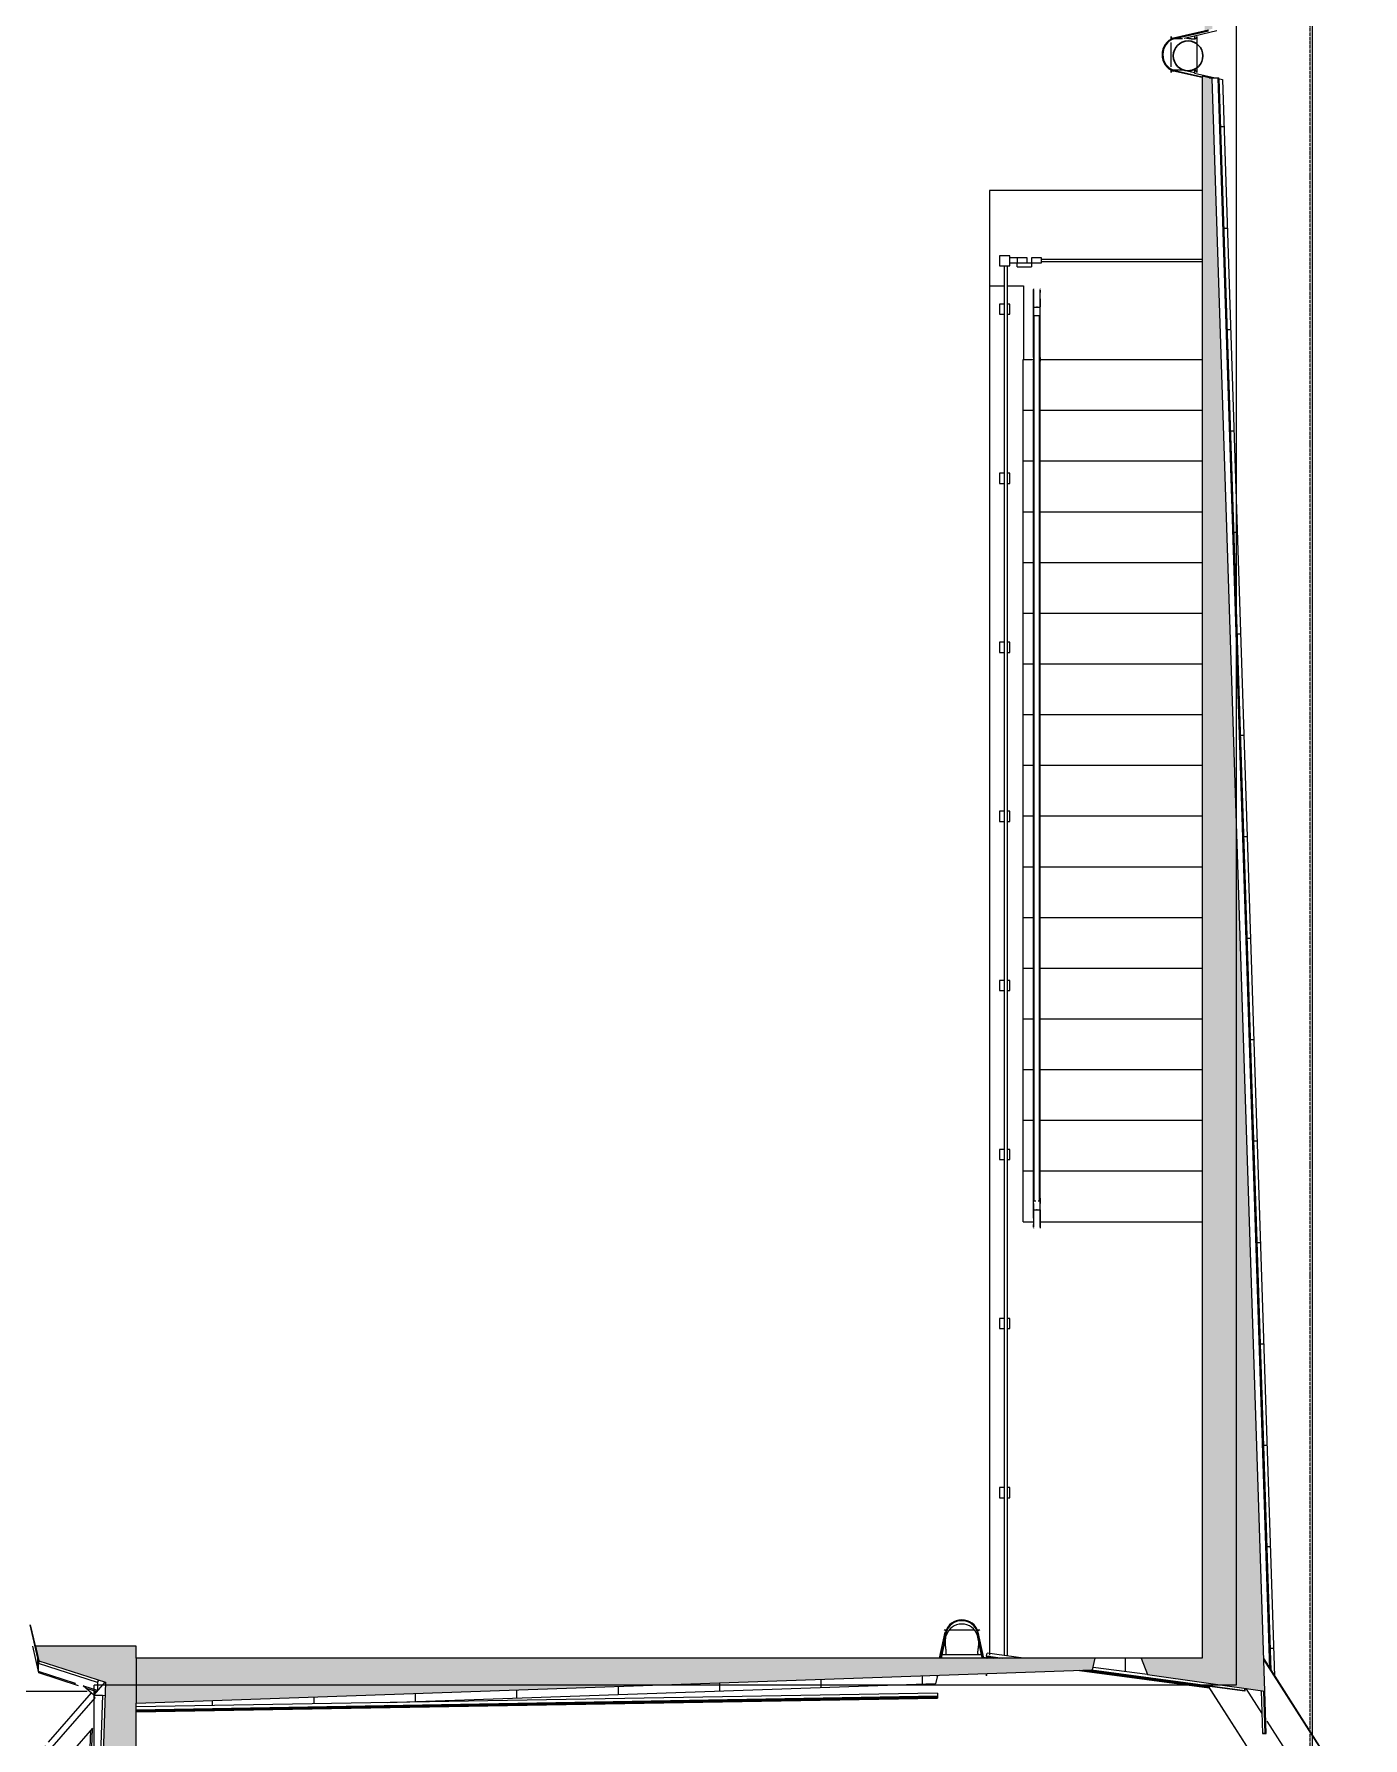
# Model space of a CAD drawing. Header units: millimetres. Extents: x -33838 to 476301, y -41806 to 120107.
# Drawn here: x 429419 to 437279, y 20465 to 30543 of the extents above; entities that cross this region are included whole.
import ezdxf

# ---------------------------------------------------------------- set-up
doc = ezdxf.new("R2010")
doc.units = ezdxf.units.MM
doc.linetypes.add('ADSK_Линия сетки', pattern=[25, 20, -2.5, 0, -2.5])
doc.linetypes.add('ADSK_Штриховая_ш3 п1_5', pattern=[4.5, 3, -1.5])
for name, color, linetype, lineweight in [('0_АР', 8, 'Continuous', 20), ('Антураж', 7, 'Continuous', 18), ('Ограждение', 251, 'Continuous', 18)]:
    doc.layers.add(name, color=color, linetype=linetype, lineweight=lineweight)
doc.layers.add('Обобщенные модели', color=5, linetype='Continuous', lineweight=18, true_color=0x0000ff)

# ---------------------------------------------------------------- blocks, each defined once
blk = doc.blocks.new('Водосток - Тип 1 _карниз больше 490мм_-5200806-План кровли АР копия 1')
at = {"layer": 'Обобщенные модели'}
for p, q in [((19, 485), (34, 485)), ((53, 485), (125, 485)), ((125, 485), (196, 485)), ((216, 485), (231, 485)), ((125, 335), (19, 335)), ((231, 335), (125, 335))]:
    blk.add_line(p, q, dxfattribs=at)
for points, knots in [([(31, 478), (30, 479), (29, 482), (25, 484), (21, 485), (19, 485)], [-0.1433533, -0.1433533, -0.1433533, -0.1433533, -0.1176471, -0.0588235, 0, 0, 0, 0]), ([(231, 485), (229, 485), (225, 484), (221, 481), (220, 479), (219, 478)], [-1, -1, -1, -1, -0.9411765, -0.8823529, -0.8529412, -0.8529412, -0.8529412, -0.8529412]), ([(19, 335), (21, 335), (25, 336), (29, 339), (31, 342), (32, 345), (32, 347), (32, 349), (32, 352), (32, 354), (32, 356), (32, 359), (32, 361), (31, 364), (31, 367), (31, 370), (30, 373), (30, 376), (29, 379), (29, 382), (29, 386), (28, 390), (28, 394), (28, 397), (28, 398)], [-1, -1, -1, -1, -0.9411765, -0.8823529, -0.8529412, -0.8235294, -0.8088235, -0.7941176, -0.7794118, -0.7647059, -0.75, -0.7352941, -0.7205882, -0.7058824, -0.6911765, -0.6764706, -0.6617647, -0.6470588, -0.6323529, -0.6176471, -0.6029412, -0.5882353, -0.5588235, -0.5510717, -0.5510717, -0.5510717, -0.5510717]), ([(222, 396), (222, 396), (222, 394), (222, 390), (221, 386), (221, 382), (221, 379), (220, 376), (220, 373), (219, 370), (219, 367), (219, 364), (218, 361), (218, 359), (218, 356), (218, 354), (218, 352), (218, 349), (218, 347), (218, 345), (219, 342), (221, 339), (225, 336), (229, 335), (231, 335)], [-0.4431275, -0.4431275, -0.4431275, -0.4431275, -0.4411765, -0.4117647, -0.3970588, -0.3823529, -0.3676471, -0.3529412, -0.3382353, -0.3235294, -0.3088235, -0.2941176, -0.2794118, -0.2647059, -0.25, -0.2352941, -0.2205882, -0.2058824, -0.1911765, -0.1764706, -0.1470588, -0.1176471, -0.0588235, 0, 0, 0, 0])]:
    blk.add_open_spline(points, degree=3, knots=knots, dxfattribs=at)
blk = doc.blocks.new('Ограждение - Ограждение-2968274-План кровли АР копия 1')
at = {"layer": 'Ограждение'}
for p, q in [((10740, 20784), (10746, 20791)), ((10791, 20779), (10841, 20735)), ((10862, 20708), (10551, 20351)), ((10586, 20443), (10841, 20735)), ((10841, 20735), (10853, 20724)), ((10853, 20724), (10862, 20717)), ((10551, 20187), (10847, 20527)), ((3918, 12798), (10531, 20380)), ((10551, 20403), (10568, 20423)), ((10531, 20328), (3963, 12798)), ((4020, 12698), (10531, 20164)), ((3831, 12863), (9633, 19515)), ((3906, 12798), (3831, 12863)), ((4020, 12698), (3967, 12745))]:
    blk.add_line(p, q, dxfattribs=at)
blk = doc.blocks.new('Ограждение - Ограждение-2968875-План кровли АР копия 1')
at = {"layer": 'Ограждение'}
for p, q in [((17774, 20936), (18467, 19851)), ((18477, 19834), (17774, 20933)), ((17444, 20777), (18859, 18563)), ((17446, 20776), (18866, 18555)), ((17669, 20761), (17763, 20614)), ((17793, 20567), (18276, 19811)), ((19288, 17892), (19368, 17766)), ((19290, 17892), (19369, 17767)), ((19369, 17766), (19516, 17872)), ((19516, 17872), (19369, 17767)), ((19503, 17892), (19516, 17872)), ((19516, 17872), (19540, 17892)), ((19516, 17872), (23426, 13678)), ((23674, 13678), (19745, 17892)), ((19747, 17892), (23676, 13678)), ((19368, 17766), (19422, 17804)), ((19369, 17767), (19368, 17766)), ((19368, 17765), (19369, 17766)), ((19368, 17765), (23178, 13678)), ((19369, 17766), (23180, 13678))]:
    blk.add_line(p, q, dxfattribs=at)
blk = doc.blocks.new('Водосток - Тип 1 _карниз больше 490мм_-5195895-План кровли АР копия 1')
at = {"layer": 'Обобщенные модели'}
for p, q in [((19, 335), (32, 335)), ((51, 335), (125, 335)), ((125, 335), (197, 335)), ((215, 335), (231, 335))]:
    blk.add_line(p, q, dxfattribs=at)
blk.add_open_spline([(29, 330), (28, 332), (25, 334), (21, 335), (19, 335)], degree=3, dxfattribs=at)
for points, knots in [([(231, 335), (229, 335), (225, 334), (221, 331), (220, 329), (219, 327), (219, 327)], [-1, -1, -1, -1, -0.9411765, -0.8823529, -0.8529412, -0.845345, -0.845345, -0.845345, -0.845345]), ([(28, 188), (29, 189), (30, 190), (31, 192), (32, 195), (32, 197), (32, 199), (32, 202), (32, 204), (32, 206), (32, 209), (32, 211), (31, 214), (31, 217), (31, 220), (30, 223), (30, 226), (29, 229), (29, 232), (29, 236), (28, 240), (28, 246), (27, 255), (27, 265), (28, 274), (28, 280), (29, 284), (29, 288), (29, 291), (30, 294), (30, 297), (30, 298), (30, 299)], [-0.8993913, -0.8993913, -0.8993913, -0.8993913, -0.8823529, -0.8529412, -0.8235294, -0.8088235, -0.7941176, -0.7794118, -0.7647059, -0.75, -0.7352941, -0.7205882, -0.7058824, -0.6911765, -0.6764706, -0.6617647, -0.6470588, -0.6323529, -0.6176471, -0.6029412, -0.5882353, -0.5588235, -0.5294118, -0.4705882, -0.4411765, -0.4117647, -0.3970588, -0.3823529, -0.3676471, -0.3529412, -0.3382353, -0.3311498, -0.3311498, -0.3311498, -0.3311498]), ([(222, 276), (222, 276), (222, 273), (223, 265), (223, 255), (222, 246), (222, 240), (221, 236), (221, 232), (221, 229), (220, 226), (220, 223), (219, 220), (219, 217), (219, 214), (218, 211), (218, 209), (218, 206), (218, 204), (218, 202), (218, 199), (218, 197), (218, 195), (219, 192), (220, 190), (221, 189), (222, 188)], [-0.568704, -0.568704, -0.568704, -0.568704, -0.5588235, -0.5294118, -0.4705882, -0.4411765, -0.4117647, -0.3970588, -0.3823529, -0.3676471, -0.3529412, -0.3382353, -0.3235294, -0.3088235, -0.2941176, -0.2794118, -0.2647059, -0.25, -0.2352941, -0.2205882, -0.2058824, -0.1911765, -0.1764706, -0.1470588, -0.1176471, -0.1007212, -0.1007212, -0.1007212, -0.1007212])]:
    blk.add_open_spline(points, degree=3, knots=knots, dxfattribs=at)
blk = doc.blocks.new('Антураж 4 - Антураж 4-5053377-План кровли АР копия 1')
at = {"layer": 'Антураж'}
for p, q in [((10475, 21137), (10520, 20941)), ((10508, 21013), (10480, 21138)), ((10529, 20853), (10493, 21012)), ((10520, 20941), (10524, 20942)), ((10520, 20941), (10520, 20895)), ((10524, 20894), (10520, 20893)), ((10524, 20894), (10524, 20942)), ((10527, 20909), (10532, 20924)), ((10875, 20797), (10527, 20909)), ((10527, 20864), (10527, 20909)), ((10746, 20791), (10527, 20862)), ((10763, 20777), (10529, 20853)), ((10875, 20749), (10795, 20775)), ((10881, 20812), (10875, 20797)), ((10875, 20797), (10875, 20749)), ((10877, 20800), (10879, 20806)), ((10878, 20801), (10877, 20801)), ((10877, 20755), (10877, 20800)), ((10878, 20801), (10881, 20807)), ((10879, 20804), (10878, 20802)), ((10878, 20802), (10878, 20801)), ((10879, 20806), (10879, 20804)), ((10881, 20807), (10881, 20812)), ((10868, 20743), (10811, 20761)), ((10853, 20725), (10868, 20743)), ((10868, 20741), (10853, 20724)), ((10868, 20743), (10868, 20741)), ((10875, 20749), (10878, 20758)), ((10878, 20759), (10876, 20760)), ((10878, 20759), (10877, 20755)), ((10878, 20758), (10878, 20759))]:
    blk.add_line(p, q, dxfattribs=at)
blk = doc.blocks.new('Водосток 2 - Водосток 2-5195513-План кровли АР копия 1')
at = {"layer": 'Антураж'}
for p, q in [((17448, 30571), (17240, 30524)), ((17241, 30519), (17447, 30566)), ((17496, 30566), (17364, 30535)), ((17293, 30519), (17241, 30519)), ((17364, 30535), (17303, 30521)), ((17364, 30535), (17364, 30520)), ((17410, 30290), (17240, 30329)), ((17293, 30334), (17241, 30334)), ((17241, 30334), (17410, 30295)), ((17364, 30318), (17303, 30332)), ((17364, 30333), (17364, 30317)), ((17364, 30317), (17487, 30289)), ((17452, 30289), (17463, 30289)), ((17463, 30289), (17469, 30289)), ((17463, 30286), (17463, 30289)), ((17469, 30289), (17504, 30289)), ((17469, 30285), (17469, 30289)), ((17504, 30289), (17508, 30289)), ((17811, 20878), (17504, 30289)), ((17504, 30285), (17530, 30279)), ((17816, 20871), (17508, 30289)), ((17818, 20868), (17510, 30284)), ((17530, 30279), (17838, 20835)), ((15857, 20941), (15890, 21095)), ((15895, 21094), (15862, 20941)), ((15871, 20961), (15895, 21074)), ((15895, 21074), (15895, 21094)), ((16080, 21074), (16080, 21094)), ((16080, 21094), (16113, 20941)), ((16105, 20961), (16080, 21074)), ((16118, 20941), (16085, 21095)), ((16135, 20954), (16138, 20970)), ((16354, 20941), (16138, 20970)), ((15870, 20961), (15866, 20941)), ((16105, 20961), (15870, 20961)), ((16108, 20945), (16105, 20961)), ((16138, 20941), (16118, 20944)), ((16135, 20952), (16135, 20954)), ((16135, 20954), (16227, 20941)), ((16135, 20952), (16212, 20941)), ((16136, 20941), (16137, 20946)), ((16136, 20941), (16138, 20941)), ((16137, 20946), (16137, 20951)), ((16137, 20946), (16175, 20941)), ((17451, 20766), (16684, 20868)), ((16684, 20868), (17451, 20766)), ((16714, 20869), (17447, 20771)), ((16743, 20870), (17662, 20748)), ((16755, 20871), (17662, 20750)), ((17086, 20844), (16765, 20886)), ((15833, 20789), (12591, 20677)), ((15844, 20839), (15833, 20789)), ((15839, 20838), (15844, 20837)), ((15844, 20837), (15844, 20839)), ((16132, 20849), (16132, 20837)), ((16136, 20838), (16136, 20849)), ((15844, 20734), (11105, 20652)), ((11105, 20635), (15845, 20717)), ((11105, 20633), (15845, 20715)), ((11105, 20628), (15844, 20710)), ((11105, 20623), (15844, 20705)), ((15844, 20734), (15845, 20717)), ((15844, 20715), (15844, 20710)), ((15844, 20710), (15844, 20705)), ((15845, 20717), (15845, 20715)), ((17663, 20762), (17662, 20750)), ((17662, 20754), (17663, 20761)), ((17662, 20748), (17663, 20755)), ((17663, 20755), (17662, 20753)), ((17662, 20753), (17662, 20754)), ((17662, 20750), (17662, 20748)), ((17663, 20761), (17663, 20746)), ((17664, 20750), (17664, 20762)), ((17759, 20748), (17767, 20495)), ((17783, 20495), (17775, 20746)), ((17788, 20495), (17780, 20745)), ((11212, 20629), (11105, 20626)), ((17767, 20495), (17781, 20495)), ((17783, 20495), (17767, 20495)), ((17787, 20495), (17774, 20495)), ((17774, 20495), (17780, 20495)), ((17780, 20495), (17782, 20495)), ((17782, 20495), (17780, 20495)), ((17780, 20495), (17782, 20495)), ((17782, 20495), (17788, 20495)), ((17788, 20495), (17783, 20495))]:
    blk.add_line(p, q, dxfattribs=at)
for centre, major_axis, ratio, start_param, end_param in [((17268, 30426), (0, 102), 0.934826, 0.297441, 2.844152), ((17268, 30426), (0, 97), 0.934826, 0.299649, 2.841944), ((15988, 21066), (102, 0), 0.991445, 0.297441, 2.844152), ((15988, 21066), (97, 0), 0.991445, 0.299649, 2.841944), ((15988, 21046), (97, 0), 0.991445, 0.299649, 2.841944)]:
    blk.add_ellipse(centre, major_axis=major_axis, ratio=ratio, start_param=start_param, end_param=end_param, dxfattribs=at)
blk = doc.blocks.new('Антураж 21 - Антураж 21-5695973-План кровли АР копия 1')
at = {"layer": 'Антураж'}
for p, q in [((10905, 20721), (10647, 13342)), ((10857, 20721), (10905, 20721)), ((10905, 20721), (10921, 20720)), ((10590, 13483), (10836, 20514)), ((10844, 20523), (10597, 13490)), ((9368, 12461), (9600, 19096)), ((9602, 19099), (9370, 12462)), ((10665, 13409), (10663, 13341)), ((10647, 13342), (10600, 13342)), ((10605, 13342), (10650, 13342)), ((10663, 13341), (10647, 13342)), ((10650, 13342), (10656, 13342)), ((10652, 13342), (10651, 13342)), ((10651, 13342), (10657, 13341)), ((10654, 13342), (10652, 13342)), ((10656, 13342), (10654, 13342)), ((10657, 13341), (10663, 13341))]:
    blk.add_line(p, q, dxfattribs=at)
blk = doc.blocks.new('Ограждение 13 - Ограждение 1-6927436-План кровли АР копия 1')
at = {"layer": 'Ограждение'}
for p, q in [((16272, 29236), (16212, 29236)), ((16212, 29236), (16212, 29176)), ((16272, 29176), (16272, 29236)), ((16212, 29176), (16272, 29176)), ((16241, 20956), (16241, 29176)), ((16241, 29176), (16257, 29176)), ((16257, 29176), (16257, 20954)), ((16272, 29194), (16272, 29224)), ((16315, 29224), (16272, 29224)), ((16272, 29194), (16315, 29194)), ((16315, 29224), (16315, 29194)), ((16375, 29224), (16315, 29224)), ((16315, 29224), (16315, 29194)), ((16315, 29171), (16315, 29194)), ((16315, 29194), (16375, 29194)), ((16315, 29171), (16400, 29171)), ((16375, 29194), (16375, 29224)), ((16375, 29194), (16400, 29194)), ((16460, 29224), (16400, 29224)), ((16400, 29224), (16400, 29194)), ((16400, 29194), (16400, 29171)), ((16400, 29194), (16460, 29194)), ((16460, 29194), (16460, 29224)), ((16460, 29217), (17410, 29217)), ((16460, 29201), (16460, 29217)), ((17410, 29201), (16460, 29201)), ((16241, 28950), (16212, 28950)), ((16212, 28950), (16212, 28890)), ((16272, 28950), (16257, 28950)), ((16272, 28890), (16272, 28950)), ((16212, 28890), (16241, 28890)), ((16257, 28890), (16272, 28890)), ((16241, 27950), (16212, 27950)), ((16212, 27950), (16212, 27890)), ((16272, 27950), (16257, 27950)), ((16272, 27890), (16272, 27950)), ((16212, 27890), (16241, 27890)), ((16257, 27890), (16272, 27890)), ((16241, 26950), (16212, 26950)), ((16212, 26950), (16212, 26890)), ((16272, 26950), (16257, 26950)), ((16272, 26890), (16272, 26950)), ((16212, 26890), (16241, 26890)), ((16257, 26890), (16272, 26890)), ((16241, 25950), (16212, 25950)), ((16212, 25950), (16212, 25890)), ((16272, 25950), (16257, 25950)), ((16272, 25890), (16272, 25950)), ((16212, 25890), (16241, 25890)), ((16257, 25890), (16272, 25890)), ((16241, 24950), (16212, 24950)), ((16212, 24950), (16212, 24890)), ((16272, 24950), (16257, 24950)), ((16272, 24890), (16272, 24950)), ((16212, 24890), (16241, 24890)), ((16257, 24890), (16272, 24890)), ((16241, 23950), (16212, 23950)), ((16212, 23950), (16212, 23890)), ((16212, 23890), (16241, 23890)), ((16272, 23950), (16257, 23950)), ((16257, 23890), (16272, 23890)), ((16272, 23890), (16272, 23950)), ((16241, 22950), (16212, 22950)), ((16212, 22950), (16212, 22890)), ((16212, 22890), (16241, 22890)), ((16272, 22950), (16257, 22950)), ((16257, 22890), (16272, 22890)), ((16272, 22890), (16272, 22950)), ((16241, 21950), (16212, 21950)), ((16212, 21950), (16212, 21890)), ((16212, 21890), (16241, 21890)), ((16272, 21950), (16257, 21950)), ((16257, 21890), (16272, 21890)), ((16272, 21890), (16272, 21950))]:
    blk.add_line(p, q, dxfattribs=at)
blk = doc.blocks.new('Ограждение - Ограждение-7023087-План кровли АР копия 1')
at = {"layer": 'Ограждение'}
for p, q in [((16417, 28883), (16447, 28883)), ((16417, 28623), (16417, 28883)), ((16447, 28623), (16447, 28883)), ((16417, 23643), (16417, 28623)), ((16447, 23643), (16447, 28623)), ((16425, 23643), (16417, 23643)), ((16447, 23643), (16440, 23643))]:
    blk.add_line(p, q, dxfattribs=at)
blk = doc.blocks.new('Тип перил - Перила_Внутренний_-7023091-План кровли АР копия 1')
at = {"layer": 'Ограждение'}
for p, q in [((16412, 28933), (16412, 28883)), ((16435, 28933), (16430, 28933)), ((16452, 28883), (16452, 28933)), ((16412, 28883), (16412, 28635)), ((16452, 28635), (16452, 28883)), ((16412, 28621), (16412, 23662)), ((16452, 23662), (16452, 28621)), ((16412, 23631), (16412, 23593)), ((16430, 23593), (16435, 23593)), ((16452, 23593), (16452, 23631))]:
    blk.add_line(p, q, dxfattribs=at)
at = {"layer": 'Ограждение', "flags": 128}
for points in [[(16412, 28635), (16412, 28633), (16412, 28632), (16412, 28631), (16412, 28630), (16412, 28629), (16412, 28627), (16412, 28626), (16412, 28625), (16412, 28624), (16412, 28623), (16412, 28622), (16412, 28621)], [(16452, 28621), (16452, 28622), (16452, 28623), (16452, 28624), (16452, 28625), (16452, 28626), (16452, 28628), (16452, 28629), (16452, 28630), (16452, 28631), (16452, 28632), (16452, 28634), (16452, 28635)], [(16412, 23631), (16412, 23633), (16412, 23636), (16412, 23639), (16412, 23642), (16412, 23644), (16412, 23647), (16412, 23650), (16412, 23653), (16412, 23655), (16412, 23658), (16412, 23660), (16412, 23662)], [(16452, 23662), (16452, 23660), (16452, 23657), (16452, 23655), (16452, 23652), (16452, 23649), (16452, 23647), (16452, 23644), (16452, 23641), (16452, 23638), (16452, 23636), (16452, 23633), (16452, 23631)]]:
    blk.add_lwpolyline(points, dxfattribs=at)
blk = doc.blocks.new('Тип перил - D40 шаг 400 прямое со скруглением-6687845-План кровли АР копия 1')
at = {"layer": 'Ограждение'}
for p, q in [((0, 2), (0, 0)), ((0, 0), (0, -2))]:
    blk.add_line(p, q, dxfattribs=at)
at = {"layer": 'Ограждение', "flags": 128}
for points in [[(100, 20), (100, 20), (100, 20), (99, 20), (99, 20), (98, 20), (97, 20), (96, 20), (95, 20), (94, 20), (92, 20), (90, 20), (89, 20), (87, 20), (85, 20), (83, 20), (80, 20), (78, 20), (75, 20), (72, 20), (70, 20), (67, 20), (64, 20), (61, 20), (57, 20), (54, 20), (51, 20), (47, 20), (44, 20), (40, 20), (36, 20), (32, 20), (29, 20), (25, 20), (21, 20), (17, 20), (13, 20), (9, 20), (5, 20), (1, 20), (0, 20)], [(0, 20), (4, 20), (8, 20), (12, 20), (16, 20), (20, 20), (24, 20), (28, 20), (31, 20), (35, 20), (39, 20), (43, 20), (46, 20), (50, 20), (53, 20), (56, 20), (60, 20), (63, 20), (66, 20), (69, 20), (72, 20), (74, 20), (77, 20), (80, 20), (82, 20), (84, 20), (86, 20), (88, 20), (90, 20), (92, 20), (93, 20), (95, 20), (96, 20), (97, 20), (98, 20), (99, 20), (99, 20), (100, 20), (100, 20), (100, 20), (100, 20)], [(100, 20), (101, 20), (102, 20), (102, 20), (103, 20), (104, 20), (105, 19), (106, 19), (106, 19), (107, 19), (108, 18), (109, 18), (109, 18)], [(0, -20), (4, -20), (8, -20), (12, -20), (16, -20), (20, -20), (24, -20), (28, -20), (31, -20), (35, -20), (39, -20), (43, -20), (46, -20), (50, -20), (53, -20), (56, -20), (60, -20), (63, -20), (66, -20), (69, -20), (72, -20), (74, -20), (77, -20), (80, -20), (82, -20), (84, -20), (86, -20), (88, -20), (90, -20), (92, -20), (93, -20), (95, -20), (96, -20), (97, -20), (98, -20), (99, -20), (99, -20), (100, -20), (100, -20), (100, -20), (100, -20)], [(49, -20), (47, -20), (44, -20), (40, -20), (36, -20), (32, -20), (29, -20), (25, -20), (21, -20), (17, -20), (13, -20), (9, -20), (5, -20), (1, -20)], [(92, -20), (90, -20), (89, -20), (87, -20)], [(100, -20), (100, -20), (100, -20), (99, -20), (99, -20), (98, -20), (97, -20), (96, -20), (95, -20), (94, -20), (93, -20)], [(103, -20), (103, -20), (102, -20), (101, -20), (100, -20), (100, -20)], [(109, -18), (108, -18), (107, -19), (106, -19), (106, -19)]]:
    blk.add_lwpolyline(points, dxfattribs=at)
blk = doc.blocks.new('Тип перил - D40 шаг 400 прямое со скруглением-V103-План кровли АР копия 1')
at = {"layer": 'Ограждение'}
for p, q in [((0, 2), (0, 0)), ((0, 0), (0, -2))]:
    blk.add_line(p, q, dxfattribs=at)
at = {"layer": 'Ограждение', "flags": 128}
for points in [[(100, 20), (100, 20), (100, 20), (99, 20), (99, 20), (98, 20), (97, 20), (96, 20), (95, 20), (94, 20), (92, 20), (90, 20), (89, 20), (87, 20), (85, 20), (83, 20), (80, 20), (78, 20), (75, 20), (72, 20), (70, 20), (67, 20), (64, 20), (61, 20), (57, 20), (54, 20), (51, 20), (47, 20), (44, 20), (40, 20), (36, 20), (32, 20), (29, 20), (25, 20), (21, 20), (17, 20), (13, 20), (9, 20), (5, 20), (1, 20), (0, 20)], [(0, 20), (4, 20), (8, 20), (12, 20), (16, 20), (20, 20), (24, 20), (28, 20), (31, 20), (35, 20), (39, 20), (43, 20), (46, 20), (50, 20), (53, 20), (56, 20), (60, 20), (63, 20), (66, 20), (69, 20), (72, 20), (74, 20), (77, 20), (80, 20), (82, 20), (84, 20), (86, 20), (88, 20), (90, 20), (92, 20), (93, 20), (95, 20), (96, 20), (97, 20), (98, 20), (99, 20), (99, 20), (100, 20), (100, 20), (100, 20), (100, 20)], [(100, 20), (101, 20), (102, 20), (102, 20), (103, 20), (104, 20), (105, 19), (106, 19), (106, 19), (107, 19), (108, 18), (109, 18), (109, 18)], [(0, -20), (4, -20), (8, -20), (12, -20), (16, -20), (20, -20), (24, -20), (28, -20), (31, -20), (35, -20), (39, -20), (43, -20), (46, -20), (50, -20), (53, -20), (56, -20), (60, -20), (63, -20), (66, -20), (69, -20), (72, -20), (74, -20), (77, -20), (80, -20), (82, -20), (84, -20), (86, -20), (88, -20), (90, -20), (92, -20), (93, -20), (95, -20), (96, -20), (97, -20), (98, -20), (99, -20), (99, -20), (100, -20), (100, -20), (100, -20), (100, -20)], [(49, -20), (47, -20), (44, -20), (40, -20), (36, -20), (32, -20), (29, -20), (25, -20), (21, -20), (17, -20), (13, -20), (9, -20), (5, -20), (1, -20)], [(100, -20), (100, -20), (100, -20), (99, -20), (99, -20), (98, -20), (97, -20), (96, -20), (95, -20), (94, -20), (92, -20), (90, -20), (89, -20), (87, -20)], [(103, -20), (103, -20), (102, -20), (101, -20), (100, -20), (100, -20)], [(109, -18), (108, -18), (107, -19), (106, -19), (106, -19)]]:
    blk.add_lwpolyline(points, dxfattribs=at)
blk = doc.blocks.new('Тип перил - Перила_Внутренний_-V104-План кровли АР копия 1')
at = {"layer": 'Ограждение'}
for p, q in [((16412, 28933), (16452, 28933)), ((16412, 28635), (16412, 28933)), ((16452, 28635), (16452, 28933)), ((16412, 28635), (16412, 28612)), ((16452, 28635), (16452, 28612)), ((16412, 23653), (16412, 28612)), ((16452, 23653), (16452, 28612)), ((16412, 23631), (16412, 23653)), ((16412, 23593), (16412, 23631)), ((16412, 23593), (16452, 23593)), ((16452, 23631), (16452, 23653)), ((16452, 23593), (16452, 23631))]:
    blk.add_line(p, q, dxfattribs=at)
blk = doc.blocks.new('Тип перил - Перила_Внутренний_-7023104-План кровли АР копия 1')
at = {"layer": 'Ограждение'}
for p, q in [((16412, 28943), (16412, 28933)), ((16452, 28933), (16452, 28943)), ((16412, 23593), (16412, 23583)), ((16452, 23583), (16452, 23593))]:
    blk.add_line(p, q, dxfattribs=at)
at = {"layer": 'Ограждение', "flags": 128}
for points in [[(16412, 28635), (16412, 28633), (16412, 28632), (16412, 28631), (16412, 28630), (16412, 28629), (16412, 28627)], [(16412, 28625), (16412, 28624), (16412, 28623), (16412, 28622), (16412, 28621)], [(16452, 28628), (16452, 28629), (16452, 28630), (16452, 28631), (16452, 28632), (16452, 28634), (16452, 28635)], [(16452, 28621), (16452, 28622), (16452, 28623), (16452, 28624), (16452, 28625)]]:
    blk.add_lwpolyline(points, dxfattribs=at)
blk = doc.blocks.new('Тип перил - Перила_Внутренний_-V105-План кровли АР копия 1')
at = {"layer": 'Ограждение'}
for p, q in [((16412, 28933), (16412, 28943)), ((16452, 28933), (16452, 28943)), ((16412, 28635), (16412, 28621)), ((16452, 28635), (16452, 28621)), ((16412, 23583), (16412, 23593)), ((16452, 23583), (16452, 23593))]:
    blk.add_line(p, q, dxfattribs=at)

msp = doc.modelspace()

# ---------------------------------------------------------------- hatches: boundary and pattern name
at = {"layer": '0_АР'}
h = msp.add_hatch(color=256, dxfattribs=at)
h.paths.add_polyline_path([(460156.04763, -526.1282), (468569.45868, -526.1282), (468569.45868, 470.85917), (468481.41768, 469.80481), (468421.75188, -474.78371), (464071.312, -327.23058), (460060.68677, -462.4321), (459998.42169, -81.34858), (459998.42169, -526.1282), (460149.25034, -526.1282)])
h.paths.add_polyline_path([(426848.18938, -393.11468), (426996.71702, -393.11468), (426995.8422, -30.5167), (426892.03817, -280.99054), (422574.47182, -150.96288), (418243.9977, -302.7896), (418181.71887, 255.10739), (418181.71887, -393.11468), (426834.40351, -393.11468)])
h.paths.add_polyline_path([(459998.42169, 173.65534), (460016.49588, 178.5626), (460106.83739, 1715.55425), (454775.1288, 1522.72712), (454768.65599, 1484.01873), (459998.42169, 1484.01873), (459998.42169, 177.8331)])
h.paths.add_polyline_path([(426996.71702, 307.98998), (426996.71702, 1484.01873), (431808.50926, 1484.01873), (431801.17411, 1522.75808), (426923.7777, 1697.71143), (426980.91393, 312.03845)])
h.paths.add_polyline_path([(418181.71887, 498.46135), (418449.78563, 8044.46376), (412395.48641, 7833.23446), (412388.9887, 7794.37715), (418181.71887, 7794.37715), (418181.71887, 521.17068)])
h.paths.add_polyline_path([(468569.45868, 793.26695), (468569.45868, 7855.20884), (474810.5027, 7855.20884), (474810.5027, 8466.54483), (474799.64795, 8463.30161), (474605.60606, 7995.59286), (468269.12123, 8216.83509), (468537.28994, 799.28958), (468551.3418, 798.37116), (468568.64393, 793.49649)])
h.paths.add_polyline_path([(444717.77099, 1484.01873), (454490.35558, 1484.01873), (454484.99256, 1516.09043), (447978.58263, 1752.2426), (447978.58263, 1629.21475), (438298.58263, 1629.21475), (438298.58263, 1739.90633), (432093.27679, 1522.69313), (432086.80967, 1484.01873), (444709.90267, 1484.01873)])
h.paths.add_polyline_path([(411793.26016, 7794.37715), (412110.68829, 7794.37715), (412105.57997, 7824.92572), (411796.07957, 7895.03328), (411970.99201, 14167.21618), (411736.11657, 20164.30548), (411690.79495, 20175.91607), (411690.79495, 7794.37715)])
h.paths.add_polyline_path([(474810.5027, 8769.43917), (474810.5027, 16800.5412), (474780.01818, 16792.48492), (474631.53347, 12780.54006), (474779.77372, 8777.42067), (474783.20502, 8776.52943)])
h.paths.add_polyline_path([(443273.92993, 13315.94041), (451515.61309, 13634.75334), (451524.95784, 13673.91812), (435026.37434, 13673.91812), (435036.37752, 13633.97199), (443273.89961, 13315.94172)])
h.paths.add_polyline_path([(429583.46955, 13405.17538), (434743.53528, 13605.55867), (434759.84589, 13673.91812), (430023.58263, 13673.91812), (430023.58263, 21008.31207), (429427.12163, 21007.79811), (429447.71262, 20921.1896), (429842.14127, 20793.78649), (429585.95802, 13476.2553)])
h.paths.add_polyline_path([(457100.32125, 13409.8723), (456816.08299, 20843.0004), (457389.97623, 21005.25186), (457399.64863, 21047.10511), (456625.26934, 21047.10511), (456625.26934, 13673.91812), (451796.60167, 13673.91812), (451806.2816, 13633.34853), (457093.45064, 13410.16233)])
h.paths.add_polyline_path([(474810.5027, 17103.43554), (474810.5027, 32792.0834), (474779.89454, 32784.00072), (474490.92605, 24945.22219), (474779.77713, 17111.41615), (474783.20502, 17110.5258)])
h.paths.add_polyline_path([(411690.79495, 20470.39356), (411735.74025, 20481.90775), (411958.45405, 26169.96647), (411735.98664, 31850.24085), (411690.79495, 31861.81815), (411690.79495, 20474.45967)])
h.paths.add_polyline_path([(464256.63893, 20578.85736), (463978.90831, 27851.09231), (463950.4366, 27858.48751), (463950.4366, 21047.10511), (457667.51663, 21047.10511), (457677.33226, 21004.63206), (464062.16559, 20591.44255)])
h.paths.add_polyline_path([(422311.50074, 20701.20681), (429147.24477, 20951.71672), (429160.16092, 21008.31207), (422655.83979, 21008.31207), (422655.83979, 28188.44734), (422612.3936, 28177.3172), (422318.66295, 20879.16209)])
h.paths.add_polyline_path([(463950.4366, 28147.68869), (463979.11188, 28155.13676), (464268.312, 35727.69465), (464206.70712, 37340.78713), (463950.4366, 37340.78713), (463950.4366, 28154.43256)])
h.paths.add_polyline_path([(422655.83979, 28465.23145), (422655.83979, 42943.28345), (422621.0216, 42934.36365), (422337.86721, 35703.51079), (422621.00423, 28474.1557), (422655.35535, 28465.35555)])
h.paths.add_polyline_path([(411690.79495, 32156.29564), (411726.38081, 32165.41211), (411915.14888, 37559.49463), (411726.55312, 42947.71188), (411690.79495, 42956.87248), (411690.79495, 32160.36175)])
h.paths.add_polyline_path([(474810.5027, 33094.97774), (474810.5027, 43242.68471), (474778.61558, 43234.4024), (474593.9667, 38155.3105), (474779.77689, 33102.95842), (474783.20502, 33102.068)])
h.paths.add_polyline_path([(464178.06421, 38090.78713), (463985.8628, 43123.48317), (463950.4366, 43132.68471), (463950.4366, 38090.78713), (464171.27948, 38090.78713)])
h.paths.add_polyline_path([(422655.83979, 43220.06756), (422655.83979, 43712.3958), (411690.79495, 43712.3958), (411690.79495, 43251.34997), (411726.89775, 43260.59886), (411851.01254, 43604.77443), (417072.42341, 43417.46725), (422496.5779, 43611.91877), (422620.72885, 43229.06236), (422655.50382, 43220.15363)])
h.paths.add_polyline_path([(463950.4366, 43421.88589), (464022.86139, 43440.6974), (464125.56796, 43776.85536), (469381.5449, 43594.91903), (474632.61136, 43776.746), (474754.15795, 43546.52079), (474810.5027, 43531.88589), (474810.5027, 43894.59235), (463950.4366, 43894.59235), (463950.4366, 43435.82273)])
h = msp.add_hatch(color=256, dxfattribs=at)
h.paths.add_polyline_path([(430023.58263, 20670.95573), (435680.1934, 20866.79901), (435695.36386, 20937.10511), (430023.58263, 20937.10511), (430023.58263, 20712.47158)])
h.paths.add_polyline_path([(436698.79611, 20740.95573), (436387.36708, 30280.87381), (436328.58263, 30294.32642), (436328.58263, 20937.10511), (435968.58263, 20937.10511), (436004.15765, 20839.36355), (436693.44475, 20741.71385)])
h.paths.add_polyline_path([(436342.79369, 30562.23639), (436387.66315, 30574.25913), (436588.50977, 36734.68645), (436357.95289, 42906.67208), (436342.79369, 42921.25618), (436342.79369, 30562.82267)])
h.paths.add_polyline_path([(436371.95266, 43188.97722), (436488.58263, 43654.59235), (436328.58263, 43654.59235), (436328.58263, 43188.97722), (436367.00197, 43188.97722)])
h = msp.add_hatch(dxfattribs=at)
h.set_pattern_fill('FP_1', color=256, style=0, pattern_type=2)
h.set_pattern_definition([(0, (421355.1, -4.2), (0, 600), [])])
h.paths.add_polyline_path([(440508.40463, 17887.35921), (443181.0253, 17887.35921), (443181.0253, 43654.59235), (437794.38203, 43654.59235), (437634.58113, 43015.40696), (437839.3896, 36727.80629), (437633.57849, 30422.81171), (437997.22382, 19283.36605), (437995.44828, 19283.36605), (437460.99636, 19365.08613), (437231.43881, 19746.24514), (437784.17245, 18550.81945), (437777.33455, 18558.866), (437336.79711, 19248.1143), (437808.40441, 17887.35921), (439785.67026, 17887.35921)])
h.paths.add_polyline_path([(436756.97544, 20830.94823), (436448.61412, 30274.99083), (436428.8028, 30279.52457), (436736.18829, 20863.47103), (436748.35031, 20844.44279)])
h.paths.add_polyline_path([(439630.22286, 25608.68845), (438850.73293, 25608.68845), (438850.73293, 27408.68845), (442570.73293, 27408.68845), (442570.73293, 25608.68845), (439923.61264, 25608.68845)])
h.paths.add_polyline_path([(441579.42124, 29067.78534), (441492.1474, 29067.78534), (441492.1474, 30217.78534), (442642.1474, 30217.78534), (442642.1474, 29067.78534), (441953.87338, 29067.78534)])
h.paths.add_polyline_path([(436328.58263, 30558.42855), (436366.22109, 30567.71204), (436366.01723, 30568.45912), (436342.79369, 30562.82267), (436342.79369, 42904.52841), (436328.58263, 42907.78056), (436328.58263, 30562.23639)])
h.paths.add_polyline_path([(436428.7402, 30564.62147), (436448.61412, 30569.16954), (436649.88639, 36734.68645), (436448.71818, 42897.01575), (436431.66984, 42900.9172), (436632.99871, 36733.66619), (436630.10409, 36732.94513), (436428.88867, 30569.16954)])
h.paths.add_polyline_path([(438850.73293, 34828.68845), (438850.73293, 36628.68845), (442570.73293, 36628.68845), (442570.73293, 34828.68845), (438902.20414, 34828.68845)])
h.paths.add_polyline_path([(439417.05469, 38217.78534), (439351.1444, 38217.78534), (439351.1444, 39367.78534), (440501.1444, 39367.78534), (440501.1444, 38217.78534), (439447.31252, 38217.78534)])
h.paths.add_polyline_path([(436444.4636, 40590.78865), (436368.91186, 42898.55136), (436358.16437, 42901.01089), (436429.74493, 40984.80598)])
h.paths.add_polyline_path([(436328.58263, 43180.47729), (436365.72517, 43188.97722), (436328.58263, 43188.97722), (436328.58263, 43184.87141)])
h.paths.add_polyline_path([(436429.40636, 43186.82266), (436447.35627, 43190.93043), (436563.49699, 43654.59235), (436536.89799, 43654.59235), (436544.15218, 43652.00416), (436545.92771, 43652.00416), (436429.94604, 43188.97722)])
h.paths.add_polyline_path([(436489.86216, 43653.058), (436489.92234, 43653.29826), (436488.88661, 43653.29826)])
h = msp.add_hatch(dxfattribs=at)
h.set_pattern_fill('FP_15', color=256, style=0, pattern_type=2)
h.set_pattern_definition([(270, (418918.6, 2257.7), (600, 4e-14), [])])
h.paths.add_polyline_path([(422716.44253, 12793.30713), (422824.76997, 12793.30713), (422749.87292, 12858.62883), (428551.1858, 19510.3425), (428551.1858, 19623.32433), (421785.43151, 19375.98131), (417457.07951, 12884.62727), (422716.44253, 12884.62727), (422716.44253, 12808.79952)])
h.paths.add_polyline_path([(422390.08874, 20602.97951), (429139.73909, 20849.73381), (429147.2373, 20887.70865), (422423.79767, 20641.91257), (422423.41182, 20653.80501), (422403.79806, 20623.88944)])
h.paths.add_polyline_path([(429786.77962, 20736.79668), (429793.58263, 20744.59692), (429713.79507, 20770.49857), (429729.13521, 20757.11962), (429786.77962, 20738.40635)])
h.paths.add_polyline_path([(429793.58263, 20744.59692), (429837.72701, 20795.21232), (429799.09658, 20807.69021), (429799.09658, 20802.86118), (429797.47483, 20801.60265), (429796.82613, 20796.59214), (429795.20438, 20796.27259), (429795.20438, 20793.78649), (429795.20438, 20755.68884), (429796.82613, 20755.16236), (429795.20438, 20750.68448)])
h.paths.add_polyline_path([(429658.55087, 20780.03361), (429664.25977, 20786.57936), (429445.64242, 20857.54972), (429448.48916, 20848.22653), (429620.25594, 20792.4654)])
h.paths.add_polyline_path([(429445.24566, 20859.28819), (429445.24566, 20904.98059), (429450.75962, 20920.2054), (429446.82169, 20921.47737), (429443.03212, 20938.08231), (429443.03212, 20889.79203), (429438.51226, 20888.79227), (429440.71006, 20879.16209)])
h = msp.add_hatch(dxfattribs=at)
h.set_pattern_fill('FP_3', color=256, style=0, pattern_type=2)
h.set_pattern_definition([(270, (419074.64, -17203.53), (600, 4e-14), [])])
h.paths.add_polyline_path([(456408.56088, 13673.91812), (456625.26934, 13673.91812), (456625.26934, 19359.82511), (450770.60891, 19562.52526), (449210.40832, 19354.04649), (448927.48558, 18974.66534), (449028.21785, 18974.66534), (449007.39838, 18914.66534), (448882.74069, 18914.66534), (448101.76578, 17868.98003), (448102.91424, 17867.80508), (444192.05138, 13673.91812), (451524.95784, 13673.91812), (451555.89254, 13803.56862), (451563.98975, 13821.7921), (451562.93853, 13824.37551), (451558.51787, 13827.82836), (451558.51787, 13828.91812), (451567.15604, 13828.91812), (451569.42644, 13834.02786), (451596.52906, 13860.2549), (451626.70974, 13874.93214), (451660.77975, 13880.22028), (451697.1542, 13874.35041), (451728.17053, 13858.66714), (451753.18857, 13831.65236), (451754.4446, 13828.91812), (451758.86478, 13827.82563), (451755.91452, 13825.51738), (451765.89514, 13802.61236), (451796.60167, 13673.91812), (456243.99055, 13673.91812)])
h.paths.add_polyline_path([(430304.65091, 13673.91812), (434759.84589, 13673.91812), (434790.78059, 13803.56862), (434798.8778, 13821.7921), (434797.82658, 13824.37551), (434793.40593, 13827.82836), (434793.40593, 13828.91812), (434802.0441, 13828.91812), (434804.3145, 13834.02786), (434831.41711, 13860.2549), (434861.59779, 13874.93214), (434895.66781, 13880.22028), (434932.04225, 13874.35041), (434963.05858, 13858.66714), (434988.07663, 13831.65236), (434989.33265, 13828.91812), (434993.75283, 13827.82563), (434990.80258, 13825.51738), (435000.78319, 13802.61236), (435031.48973, 13673.91812), (442097.01977, 13673.91812), (438286.97367, 17761.19294), (438288.70366, 17762.50643), (438286.97367, 17761.5038), (438206.53239, 17887.35921), (437808.40441, 17887.35921), (437336.79711, 19248.1143), (437257.77522, 19371.74898), (435832.85526, 19562.15114), (430023.58263, 19361.0224), (430023.58263, 13673.91812), (430139.78888, 13673.91812)])
h.paths.add_polyline_path([(451759.83734, 13741.10345), (451756.15035, 13746.84498), (451756.15035, 13741.10345)])
h.paths.add_polyline_path([(434994.72539, 13741.10345), (434991.03841, 13746.84498), (434991.03841, 13741.10345)])
h.paths.add_polyline_path([(430023.58263, 20647.30736), (431509.45917, 20673.02155), (434751.96516, 20785.28365), (434762.22386, 20832.82663), (434751.96516, 20834.66188), (430023.58263, 20670.95573)])
h.paths.add_polyline_path([(456625.26934, 20649.227), (456625.26934, 20937.10511), (456588.58263, 20937.10511), (456588.58263, 20670.95573), (450940.10502, 20866.51742), (450942.93243, 20852.377), (450942.93243, 20845.96097), (456588.58263, 20650.49717)])
h.paths.add_polyline_path([(436004.15765, 20839.36355), (435968.58263, 20937.10511), (435695.36386, 20937.10511), (435683.51839, 20882.20835), (435968.58263, 20844.1172)])
h.paths.add_polyline_path([(450608.59555, 20840.9789), (450645.42551, 20847.02825), (450645.42551, 20853.41404), (450663.48415, 20937.10511), (450643.58263, 20937.10511), (450608.77167, 20841.46281)])
h = msp.add_hatch(dxfattribs=at)
h.set_pattern_fill('FP_8', color=256, style=0, pattern_type=2)
h.set_pattern_definition([(180, (420477.3, -4.2), (-7e-14, -600), [])])
h.paths.add_polyline_path([(422885.51466, 7936.79002), (428286.43054, 12456.66518), (428518.42417, 19092.25355), (422938.36907, 12694.23132), (422885.51466, 12740.32847), (422885.51466, 8370.80234)])
h.paths.add_polyline_path([(429508.16494, 13479.10047), (429515.94805, 13485.61394), (429761.43497, 20517.47437), (429754.56368, 20509.59584), (429510.77419, 13553.55016)])
h.paths.add_polyline_path([(429839.414, 20715.88564), (429842.14127, 20793.78649), (429837.72701, 20795.21232), (429771.94275, 20719.7849), (429775.68166, 20716.52399), (429832.94257, 20716.14664)])

# ---------------------------------------------------------------- linework, layer by layer
at = {"linetype": 'ADSK_Линия сетки'}
msp.add_line((436968.14798, -3728.71764), (436968.14798, 44218.78559), dxfattribs=at)
at = {"layer": '0_АР'}
for p, q in [((436978.58263, 43654.59235), (436978.58263, 20287.10511)), ((436387.36708, 30280.87381), (436328.58263, 30294.32642)), ((436328.58263, 30294.32642), (436328.58263, 20937.10511)), ((436698.79611, 20740.95573), (436387.36708, 30280.87381)), ((436328.58263, 29618.31207), (435070.97948, 29618.31207)), ((435070.97948, 29618.31207), (435070.97948, 29053.31207)), ((435070.97948, 29053.31207), (435159.37219, 29053.31207)), ((435070.97948, 29053.31207), (435070.97948, 20953.31207)), ((435175.37219, 29053.31207), (435270.97948, 29053.31207)), ((435270.97948, 29053.31207), (435270.97948, 28618.31207)), ((435269.55443, 28618.31207), (435331.35959, 28618.31207)), ((435269.55443, 28318.31207), (435269.55443, 28618.31207)), ((435270.97948, 28618.31207), (435331.35959, 28618.31207)), ((435370.59938, 28618.31207), (436328.58263, 28618.31207)), ((435370.59938, 28618.31207), (436328.58263, 28618.31207)), ((435269.55443, 28018.31207), (435269.55443, 28318.31207)), ((435269.55443, 28318.31207), (435330.97948, 28318.31207)), ((435269.55443, 28318.31207), (435330.97948, 28318.31207)), ((435370.97948, 28318.31207), (436328.58263, 28318.31207)), ((435370.97948, 28318.31207), (436328.58263, 28318.31207)), ((435269.55443, 27718.31207), (435269.55443, 28018.31207)), ((435269.55443, 28018.31207), (435330.97948, 28018.31207)), ((435269.55443, 28018.31207), (435330.97948, 28018.31207)), ((435370.97948, 28018.31207), (436328.58263, 28018.31207)), ((435370.97948, 28018.31207), (436328.58263, 28018.31207)), ((435269.55443, 27418.31207), (435269.55443, 27718.31207)), ((435269.55443, 27718.31207), (435330.97948, 27718.31207)), ((435269.55443, 27718.31207), (435330.97948, 27718.31207)), ((435370.97948, 27718.31207), (436328.58263, 27718.31207)), ((435370.97948, 27718.31207), (436328.58263, 27718.31207)), ((435269.55443, 27118.31207), (435269.55443, 27418.31207)), ((435269.55443, 27418.31207), (435330.97948, 27418.31207)), ((435269.55443, 27418.31207), (435330.97948, 27418.31207)), ((435370.97948, 27418.31207), (436328.58263, 27418.31207)), ((435370.97948, 27418.31207), (436328.58263, 27418.31207)), ((435269.55443, 26818.31207), (435269.55443, 27118.31207)), ((435269.55443, 27118.31207), (435330.97948, 27118.31207)), ((435269.55443, 27118.31207), (435330.97948, 27118.31207)), ((435370.97948, 27118.31207), (436328.58263, 27118.31207)), ((435370.97948, 27118.31207), (436328.58263, 27118.31207)), ((435269.55443, 26518.31207), (435269.55443, 26818.31207)), ((435269.55443, 26818.31207), (435330.97948, 26818.31207)), ((435269.55443, 26818.31207), (435330.97948, 26818.31207)), ((435370.97948, 26818.31207), (436328.58263, 26818.31207)), ((435370.97948, 26818.31207), (436328.58263, 26818.31207)), ((435269.55443, 26218.31207), (435269.55443, 26518.31207)), ((435269.55443, 26518.31207), (435330.97948, 26518.31207)), ((435269.55443, 26518.31207), (435330.97948, 26518.31207)), ((435370.97948, 26518.31207), (436328.58263, 26518.31207)), ((435370.97948, 26518.31207), (436328.58263, 26518.31207)), ((435269.55443, 25918.31207), (435269.55443, 26218.31207)), ((435269.55443, 26218.31207), (435330.97948, 26218.31207)), ((435269.55443, 26218.31207), (435330.97948, 26218.31207)), ((435370.97948, 26218.31207), (436328.58263, 26218.31207)), ((435370.97948, 26218.31207), (436328.58263, 26218.31207)), ((435269.55443, 25618.31207), (435269.55443, 25918.31207)), ((435269.55443, 25918.31207), (435330.97948, 25918.31207)), ((435269.55443, 25918.31207), (435330.97948, 25918.31207)), ((435370.97948, 25918.31207), (436328.58263, 25918.31207)), ((435370.97948, 25918.31207), (436328.58263, 25918.31207)), ((435269.55443, 25318.31207), (435269.55443, 25618.31207)), ((435269.55443, 25618.31207), (435330.97948, 25618.31207)), ((435269.55443, 25618.31207), (435330.97948, 25618.31207)), ((435370.97948, 25618.31207), (436328.58263, 25618.31207)), ((435370.97948, 25618.31207), (436328.58263, 25618.31207)), ((435269.55443, 25018.31207), (435269.55443, 25318.31207)), ((435269.55443, 25318.31207), (435330.97948, 25318.31207)), ((435269.55443, 25318.31207), (435330.97948, 25318.31207)), ((435370.97948, 25318.31207), (436328.58263, 25318.31207)), ((435370.97948, 25318.31207), (436328.58263, 25318.31207)), ((435269.55443, 24718.31207), (435269.55443, 25018.31207)), ((435269.55443, 25018.31207), (435330.97948, 25018.31207)), ((435269.55443, 25018.31207), (435330.97948, 25018.31207)), ((435370.97948, 25018.31207), (436328.58263, 25018.31207)), ((435370.97948, 25018.31207), (436328.58263, 25018.31207)), ((435269.55443, 24418.31207), (435269.55443, 24718.31207)), ((435269.55443, 24718.31207), (435330.97948, 24718.31207)), ((435269.55443, 24718.31207), (435330.97948, 24718.31207)), ((435370.97948, 24718.31207), (436328.58263, 24718.31207)), ((435370.97948, 24718.31207), (436328.58263, 24718.31207)), ((435269.55443, 24118.31207), (435269.55443, 24418.31207)), ((435269.55443, 24418.31207), (435330.97948, 24418.31207)), ((435269.55443, 24418.31207), (435330.97948, 24418.31207)), ((435370.97948, 24418.31207), (436328.58263, 24418.31207)), ((435370.97948, 24418.31207), (436328.58263, 24418.31207)), ((435269.55443, 23818.31207), (435269.55443, 24118.31207)), ((435269.55443, 24118.31207), (435330.97948, 24118.31207)), ((435269.55443, 24118.31207), (435330.97948, 24118.31207)), ((435370.97948, 24118.31207), (436328.58263, 24118.31207)), ((435370.97948, 24118.31207), (436328.58263, 24118.31207)), ((435269.55443, 23518.31207), (435269.55443, 23818.31207)), ((435269.55443, 23818.31207), (435330.97948, 23818.31207)), ((435269.55443, 23818.31207), (435330.97948, 23818.31207)), ((435370.97948, 23818.31207), (436328.58263, 23818.31207)), ((435370.97948, 23818.31207), (436328.58263, 23818.31207)), ((435269.55443, 23518.31207), (435331.00828, 23518.31207)), ((435269.55443, 23518.31207), (435331.00828, 23518.31207)), ((435370.94916, 23518.31207), (436328.58263, 23518.31207)), ((435370.94916, 23518.31207), (436328.58263, 23518.31207)), ((430023.58263, 21008.31207), (429427.00433, 21008.31207)), ((429427.00433, 21008.31207), (429446.82169, 20921.47737)), ((430023.58263, 20937.10511), (430023.58263, 21008.31207)), ((429446.82169, 20921.47737), (429842.14127, 20793.78649)), ((430023.58263, 20937.10511), (430023.58263, 20670.95573)), ((435695.36386, 20937.10511), (430023.58263, 20937.10511)), ((430023.58263, 20670.95573), (435680.1934, 20866.79901)), ((435680.1934, 20866.79901), (435695.36386, 20937.10511)), ((435968.58263, 20937.10511), (435695.36386, 20937.10511)), ((436328.58263, 20937.10511), (435968.58263, 20937.10511)), ((435968.58263, 20937.10511), (436004.15765, 20839.36355)), ((429842.14127, 20793.78649), (429583.46955, 13405.17538)), ((429837.72701, 20795.21232), (429771.94275, 20719.7849)), ((436004.15765, 20839.36355), (436698.79611, 20740.95573)), ((430023.58263, 13673.91812), (430023.58263, 20670.95573))]:
    msp.add_line(p, q, dxfattribs=at)
at = {"layer": '0_АР', "linetype": 'ADSK_Штриховая_ш3 п1_5'}
for p, q in [((436530.97948, 20778.31207), (436530.97948, 43418.64777)), ((429773.58263, 13407.66144), (429773.58263, 20778.31207)), ((429773.58263, 20778.31207), (436530.97948, 20778.31207)), ((429733.58263, 20738.31207), (422407.1895, 20738.31207))]:
    msp.add_line(p, q, dxfattribs=at)
at = {"layer": '0_АР', "lineweight": 30}
msp.add_circle((436244.95122, 30414.59235), 88, dxfattribs=at)

# ---------------------------------------------------------------- block references
at = {"layer": '0_АР'}
for name, p in [('Водосток 2 - Водосток 2-5195513-План кровли АР копия 1', (418918.58263, -4.21287)), ('Ограждение 13 - Ограждение 1-6927436-План кровли АР копия 1', (418918.58263, -4.21287)), ('Тип перил - Перила_Внутренний_-7023104-План кровли АР копия 1', (418918.58263, -4.21287)), ('Тип перил - Перила_Внутренний_-V105-План кровли АР копия 1', (418918.58263, -4.21287)), ('Тип перил - Перила_Внутренний_-7023091-План кровли АР копия 1', (418918.58263, -4.21287)), ('Тип перил - Перила_Внутренний_-V104-План кровли АР копия 1', (418918.58263, -4.21287)), ('Ограждение - Ограждение-7023087-План кровли АР копия 1', (418918.58263, -4.21287)), ('Антураж 4 - Антураж 4-5053377-План кровли АР копия 1', (418918.58263, -4.21287)), ('Водосток - Тип 1 _карниз больше 490мм_-5195895-План кровли АР копия 1', (434782.48356, 20768.31207)), ('Ограждение - Ограждение-2968875-План кровли АР копия 1', (418918.58263, -4.21287)), ('Ограждение - Ограждение-2968274-План кровли АР копия 1', (418918.58263, -4.21287)), ('Антураж 21 - Антураж 21-5695973-План кровли АР копия 1', (418918.58263, -4.21287))]:
    msp.add_blockref(name, p, dxfattribs=at)
for name, p, rotation in [('Водосток - Тип 1 _карниз больше 490мм_-5200806-План кровли АР копия 1', (436630.97948, 30297.26976), 89.99999999999991), ('Тип перил - D40 шаг 400 прямое со скруглением-V103-План кровли АР копия 1', (435350.97948, 28928.31207), 90), ('Тип перил - D40 шаг 400 прямое со скруглением-6687845-План кровли АР копия 1', (435350.97948, 23588.31207), 270)]:
    msp.add_blockref(name, p, dxfattribs=dict(at, rotation=rotation))

doc.saveas('drawing.dxf')
